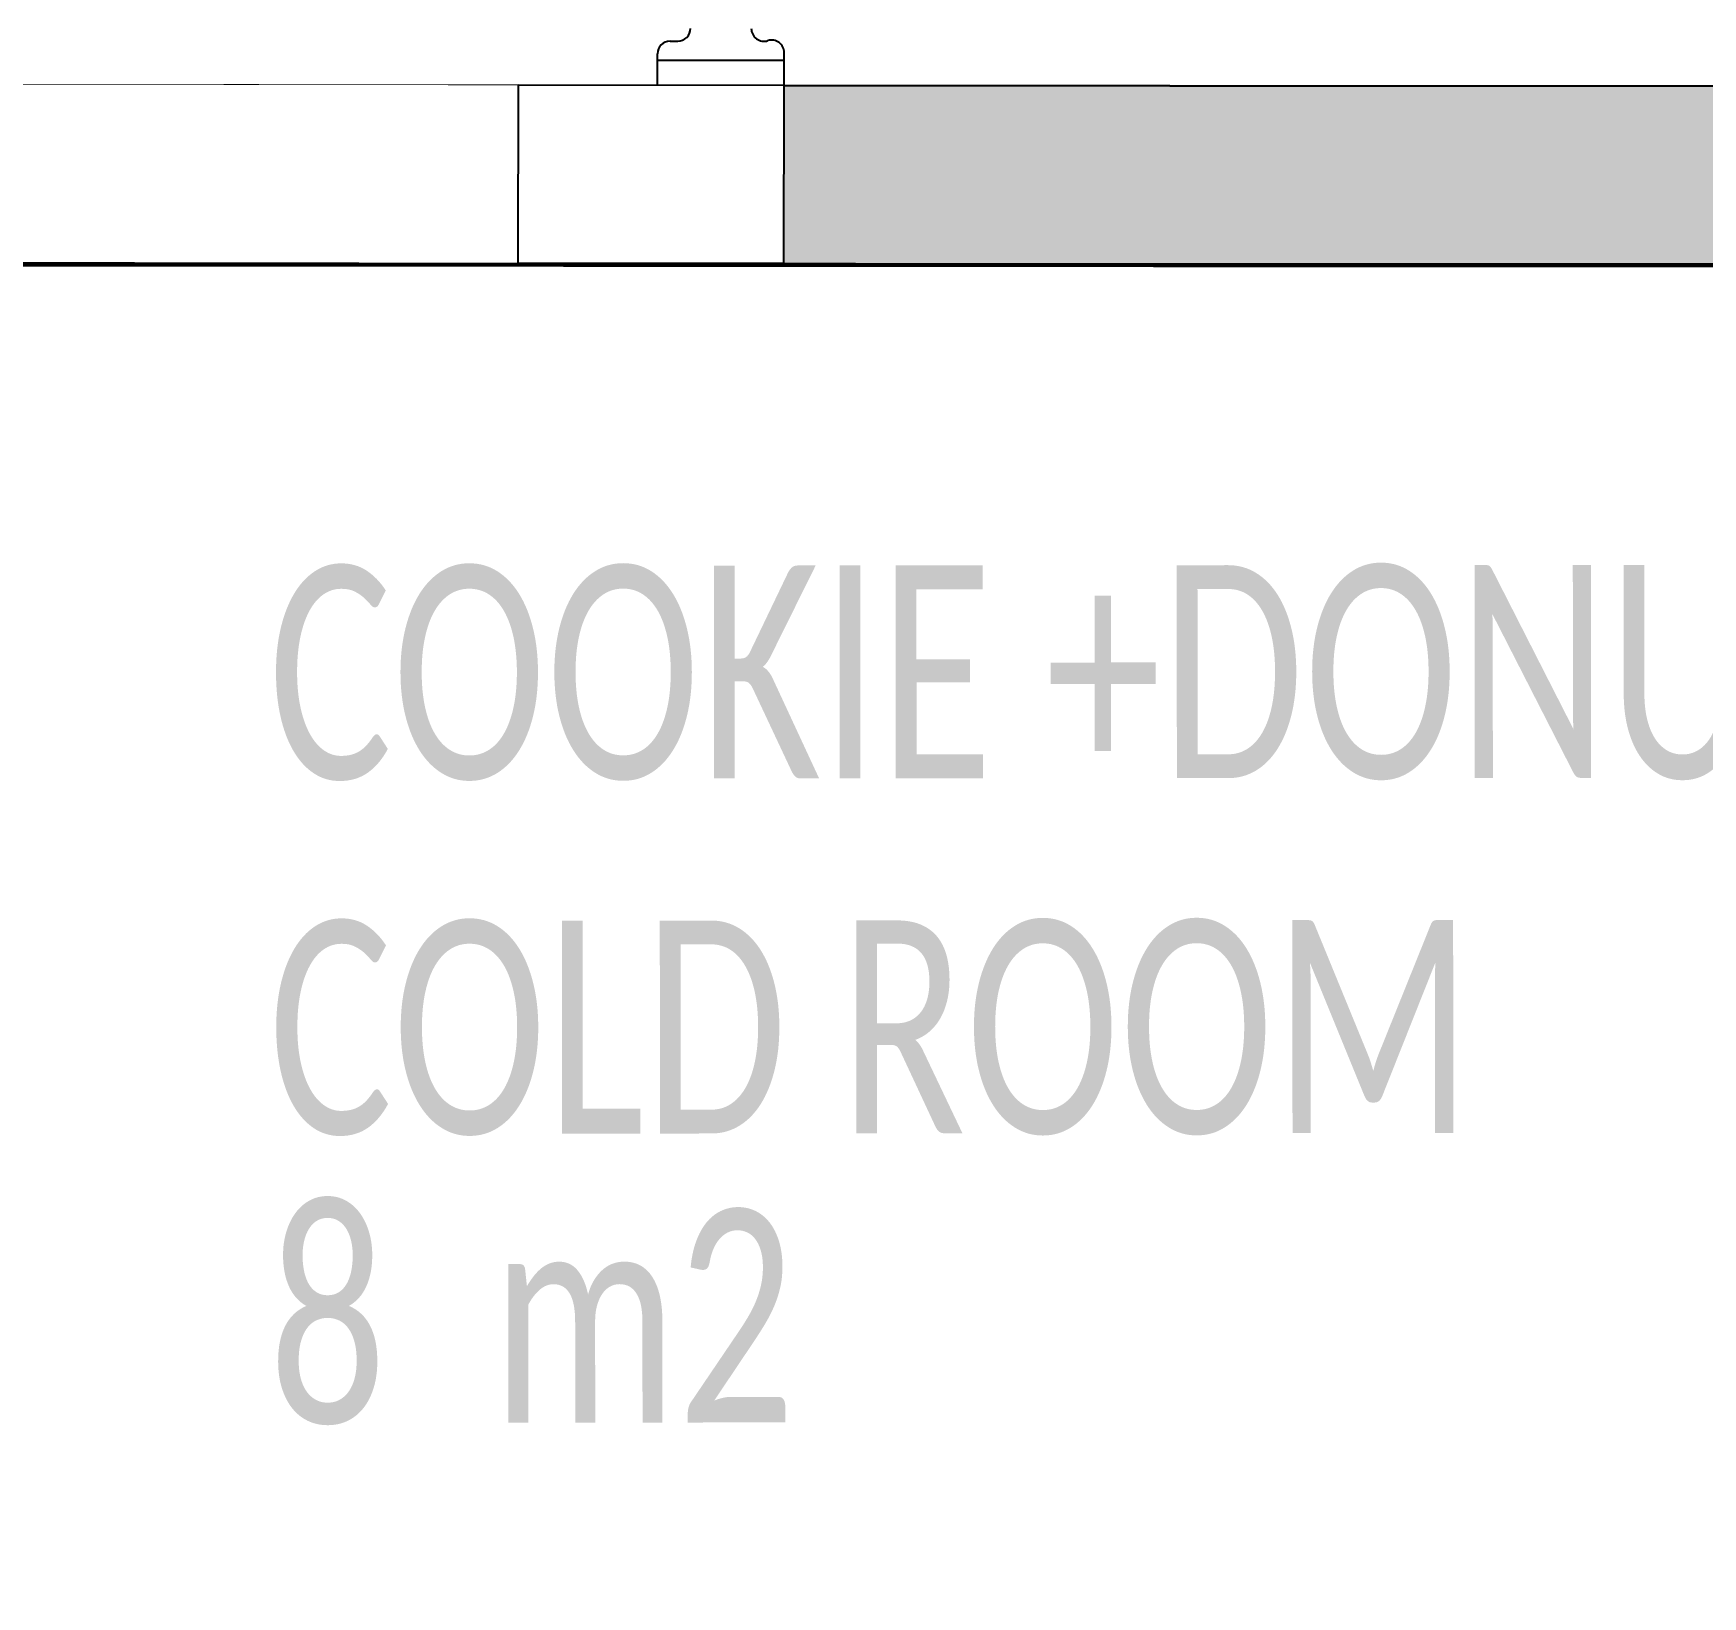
# Model space of a CAD drawing. Header units: millimetres. Extents: x -10496 to -5455, y -188 to 7293.
# Drawn here: x -7042.3 to -6948.3, y 5110.3 to 5198.3 of the extents above; entities that cross this region are included whole.
import ezdxf

# ---------------------------------------------------------------- set-up
doc = ezdxf.new("R2010")
doc.units = ezdxf.units.MM
doc.linetypes.add('DASHED', pattern=[19.05, 12.7, -6.35])
for name, color, linetype, lineweight in [('.', 142, 'Continuous', 15), ('00 TEFRİŞ', 252, 'Continuous', 13), ('GJC_duvar', 10, 'Continuous', 30), ('GJC_Soğuk oda P', 170, 'Continuous', 30)]:
    doc.layers.add(name, color=color, linetype=linetype, lineweight=lineweight)
for name, color, linetype in [('GJC ALAN', 2, 'Continuous'), ('HG-034 Soğuk Oda', 1, 'Continuous'), ('Kıtc-002 Çizgi', 7, 'Continuous'), ('Kıtc-006 Yazı 001', 1, 'Continuous'), ('Kıtc-034 Soğuk Oda', 1, 'Continuous')]:
    doc.layers.add(name, color=color, linetype=linetype)
doc.styles.add('Ölçü50', font='calibri.ttf', dxfattribs={"width": 0.7})

# ---------------------------------------------------------------- blocks, each defined once
blk = doc.blocks.new('A$C358F529F')
at = {"layer": 'HG-034 Soğuk Oda'}
for p, q in [((0, 109.013), (119.977, 109.013)), ((0, 99.013), (119.366, 99.013))]:
    blk.add_line(p, q, dxfattribs=at)
at = {"layer": 'Kıtc-002 Çizgi', "color": 1}
for p, q in [((113.544, 111.515), (113.975, 111.515)), ((112.829, 109.013), (112.829, 110.8)), ((112.829, 110.442), (119.977, 110.442)), ((119.977, 109.013), (119.977, 110.867)), ((119.977, 109.013), (112.829, 109.013))]:
    blk.add_line(p, q, dxfattribs=at)
at = {"layer": 'Kıtc-002 Çizgi', "color": 254, "linetype": 'DASHED'}
blk.add_arc((116.361, 108.741), 108.741, 93.2425, 179.85706, dxfattribs=at)
at = {"layer": 'Kıtc-002 Çizgi', "color": 1}
for centre, start, end in [((113.975, 112.23), 270, 0), ((118.831, 112.23), 180, 287.56873), ((113.544, 110.8), 90, 180), ((119.262, 110.867), 0, 107.56873)]:
    blk.add_arc(centre, 0.715, start, end, dxfattribs=at)
at = {"color": 3}
blk.add_wipeout([(0, 99.013), (119.977, 99.013), (119.977, 109.013), (0, 109.013)], dxfattribs=at).dxf.layer = 'Kıtc-002 Çizgi'
at = {"layer": 'Kıtc-034 Soğuk Oda'}
blk.add_lwpolyline([(104.977, 99.013), (119.977, 99.013), (119.977, 109.013), (104.977, 109.013)], close=True, dxfattribs=at)
blk = doc.blocks.new('new ytong')
at = {"layer": '.'}
h = blk.add_hatch(dxfattribs=at)
h.set_pattern_fill('HONEY', color=1)
h.set_pattern_definition([(0, (-22104.902, 353.666), (4.7625, 2.7496306), [3.175, -6.35]), (120, (-22104.902, 353.666), (-4.7625, 2.7496307), [3.175, -6.35]), (60, (-22104.902, 353.666), (1e-08, 5.4992613), [-6.35, 3.175])])
h.paths.add_polyline_path([(-18787.179, 5225.812), (-18787.179, 5446.598), (-18421.61, 5446.553), (-18421.002, 5225.653)], flags=16)
h.paths.add_polyline_path([(-18797.338, 5215.653), (-18797.338, 5456.763), (-18411.302, 5456.546), (-18411.302, 5215.653)])
at = {"layer": '00 TEFRİŞ'}
h = blk.add_hatch(dxfattribs=at)
h.set_pattern_fill('HONEY', color=8)
h.set_pattern_definition([(0, (-22104.902, 353.666), (4.7625, 2.7496306), [3.175, -6.35]), (120, (-22104.902, 353.666), (-4.7625, 2.7496307), [3.175, -6.35]), (60, (-22104.902, 353.666), (1e-08, 5.4992613), [-6.35, 3.175])])
h.paths.add_polyline_path([(-18787.338, 5225.653), (-18787.338, 5446.755), (-18421.61, 5446.553), (-18421.002, 5225.653)], flags=16)
h.paths.add_polyline_path([(-18797.338, 5215.653), (-18797.338, 5456.763), (-18411.302, 5456.546), (-18411.302, 5215.653)])
at = {"layer": '.', "color": 1}
blk.add_lwpolyline([(-18797.338, 5215.653), (-18797.338, 5456.763), (-18411.302, 5456.546), (-18411.302, 5215.653), (-18797.338, 5215.653)], dxfattribs=at)
blk.add_lwpolyline([(-18787.179, 5225.812), (-18787.179, 5446.598), (-18421.61, 5446.553), (-18421.002, 5225.653)], close=True, dxfattribs=at)
at = {"layer": '00 TEFRİŞ', "color": 8}
blk.add_lwpolyline([(-18797.338, 5215.653), (-18797.338, 5456.763), (-18411.302, 5456.546), (-18411.302, 5215.653), (-18797.338, 5215.653)], dxfattribs=at)
blk.add_lwpolyline([(-18787.338, 5225.653), (-18787.338, 5446.755), (-18421.61, 5446.553), (-18421.002, 5225.653)], close=True, dxfattribs=at)
at = {"layer": 'GJC_Soğuk oda P'}
for points in [[(-18797.338, 5456.763), (-18411.302, 5456.546), (-18411.302, 5215.653), (-18797.338, 5215.653)], [(-18787.179, 5446.598), (-18421.461, 5446.392), (-18421.461, 5225.812), (-18787.179, 5225.812)]]:
    blk.add_lwpolyline(points, close=True, dxfattribs=at)

msp = doc.modelspace()

# ---------------------------------------------------------------- block references
at = {"rotation": 359.9148392768324}
msp.add_blockref('A$C358F529F', (-7120.176, 5086.557), dxfattribs=at)

# ---------------------------------------------------------------- texts
at = {"layer": 'Kıtc-006 Yazı 001', "lineweight": 0, "char_height": 12, "attachment_point": 1, "rotation": 0.04064, "style": 'Ölçü50'}
for s, insert in [('{\\fCalibri Light|b0|i0|c162|p34;COOKIE +DONUT KITCHEN\\PCOLD ROOM}', (-7029.105, 5168.334)), ('{\\fCalibri Light|b0|i0|c162|p34;8  m2}', (-7029.082, 5132.045))]:
    msp.add_mtext_dynamic_manual_height_columns(s, width=159.97854, gutter_width=0.0788, heights=[47.742], dxfattribs=dict(at, insert=insert))

# ---------------------------------------------------------------- next in the draw order: block references
at = {"layer": 'GJC_duvar', "color": 41, "true_color": 0xf4ee51}
msp.add_blockref('new ytong', (11608.455, -261.264), dxfattribs=at)

# ---------------------------------------------------------------- next in the draw order: block references
at = {"layer": '00 TEFRİŞ', "color": 8, "rotation": 359.9148392768324}
msp.add_blockref('A$C358F529F', (-7120.176, 5086.557), dxfattribs=at)

# ---------------------------------------------------------------- next in the draw order: linework, layer by layer
at = {"layer": 'GJC ALAN', "color": 40, "lineweight": 30, "true_color": 0xf8d731}
msp.add_lwpolyline([(-7178.724, 5185.334), (-6812.547, 5185.334), (-6812.547, 4964.389), (-7178.724, 4964.389)], close=True, dxfattribs=at)

doc.saveas('drawing.dxf')
